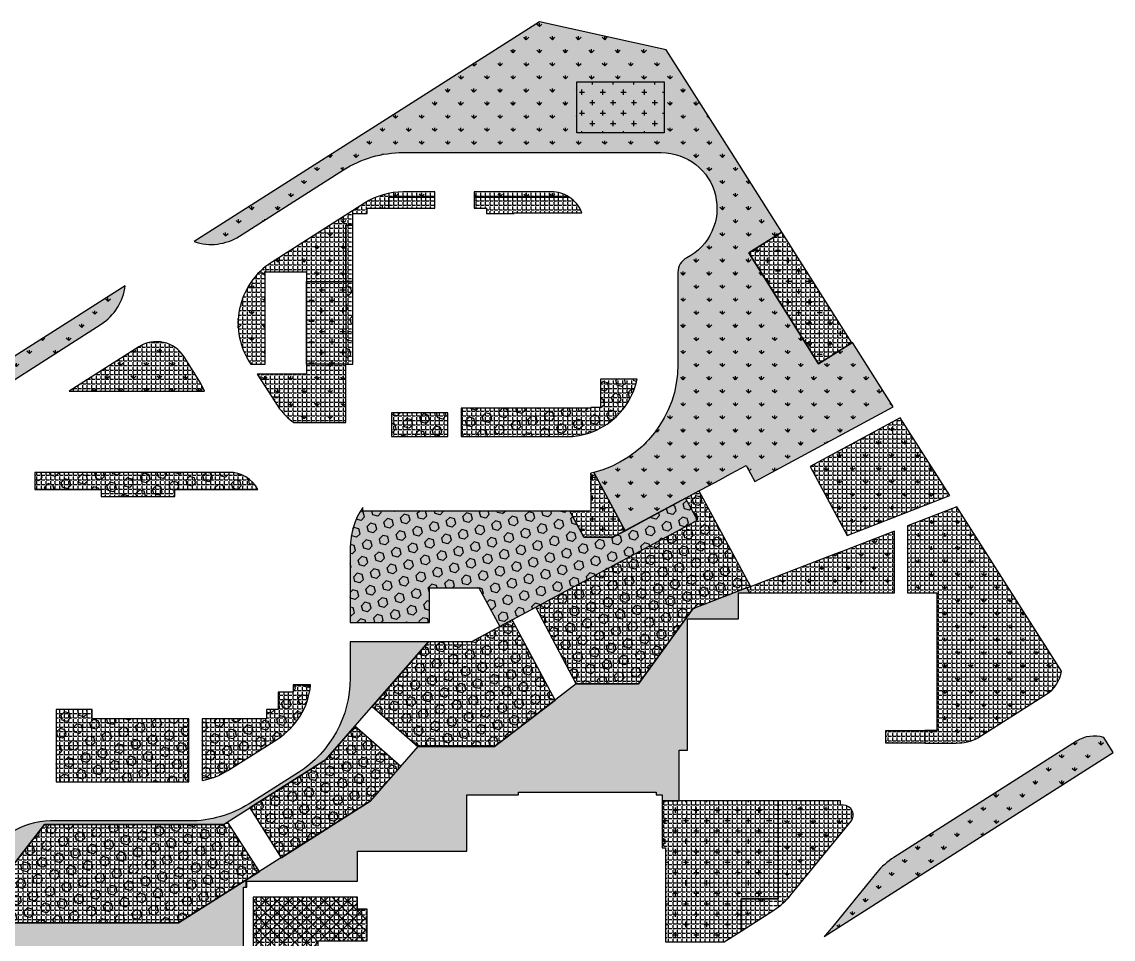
# Model space of a CAD drawing. Extents: x 1977 to 1034874806, y 3985 to 587211952.
# Drawn here: x 515218279 to 515384851, y 293037982 to 293177961 of the extents above; entities that cross this region are included whole.
import ezdxf

# ---------------------------------------------------------------- set-up
doc = ezdxf.new("R2010")
doc.units = 0
doc.header["$LTSCALE"] = 10
doc.header["$MEASUREMENT"] = 0
for name, color, linetype in [('M-绿化 填充 0.2屋顶', 97, 'Continuous'), ('M-绿化 填充 0.2覆土', 97, 'Continuous'), ('M-绿化 填充 3m覆土109', 90, 'Continuous'), ('M-绿化 填充 实土109', 126, 'Continuous'), ('M-绿化 首层轮廓', 197, 'Continuous'), ('SPACE_HATCH', 8, 'Continuous')]:
    doc.layers.add(name, color=color, linetype=linetype)
pattern_1 = [(90, (515606584.5900579, 293019576.8506879), (-1995.59095, 1995.59095), [529.16132, -3462.0203]), (45, (515606584.5900579, 293019576.8506879), (-1995.592310163021, 1995.592310163021), [529.16132, -2293.0323]), (135, (515606584.5900579, 293019576.8506879), (-1995.592310163021, -1995.592310163021), [529.16132, -2293.0323])]
pattern_2 = [(45, (515606584.5900579, 293019576.8506879), (-933.2553690019039, 933.2553690019041), [762, -1524]), (165, (515606584.5900579, 293019576.8506879), (-341.5951732729175, -1274.850542274821), [762, -1524]), (105, (515607123.4054252, 293020115.6660551), (-1274.850542274821, -341.595173272917), [762, -1524])]
pattern_3 = [(0, (515606584.5900579, 293019576.8506879), (1587.5, 1587.5), [793.75, -2381.25]), (90, (515606981.4650579, 293019179.9756879), (-1587.5, 1587.5), [793.75, -2381.25])]
pattern_4 = [(90, (515339072.043125, 293099569.4485223), (-1995.59095, 1995.59095), [529.16132, -3462.0203]), (45, (515339072.043125, 293099569.4485223), (-1995.592310163021, 1995.592310163021), [529.16132, -2293.0323]), (135, (515339072.043125, 293099569.4485223), (-1995.592310163021, -1995.592310163021), [529.16132, -2293.0323])]
pattern_5 = [(0, (0, 0), (0, 698.5), [508, -190.5]), (90, (0, 0), (-698.5, 4.277078946022131e-14), [508, -190.5])]

msp = doc.modelspace()

# ---------------------------------------------------------------- hatches: boundary and pattern name
at = {"layer": 'M-绿化 填充 0.2屋顶'}
h = msp.add_hatch(dxfattribs=at)
h.set_pattern_fill('ANSI37', color=256, scale=800)
h.set_pattern_definition([(45, (515606584.5900579, 293019576.8506879), (-898.0256121069152, 898.0256121069153), []), (135, (515606584.5900579, 293019576.8506879), (-898.0256121069153, -898.0256121069152), [])])
h.paths.add_polyline_path([(515271010.2120638, 293042564.5498341), (515269510.2130409, 293042564.5496553), (515269510.2128206, 293044413.5499538), (515253610.212641, 293044413.5499538), (515253610.2126403, 293029214.5499538), (515255010.212631, 293029214.5499537), (515255010.212631, 293024814.5499538), (515269010.2126411, 293024814.5499538), (515269010.2126411, 293023514.5499538), (515280010.2126312, 293023514.5499538), (515280010.2126312, 293031014.5443787), (515278660.216436, 293031014.5413622), (515278660.2164633, 293032514.5499442), (515271010.2126418, 293032514.5499442), (515271010.2126418, 293031514.6453409), (515263510.1151422, 293031514.6453409), (515263510.1151422, 293037714.6453419), (515271010.2126418, 293037714.6453419)])
at = {"layer": 'M-绿化 填充 0.2覆土'}
h = msp.add_hatch(dxfattribs=at)
h.set_pattern_fill('HEX', color=256, scale=800, angle=45)
h.set_pattern_definition([(45, (515601336.9963065, 293019576.8506879), (-933.2553690019039, 933.2553690019041), [762, -1524]), (165, (515601336.9963065, 293019576.8506879), (-341.5951732729175, -1274.850542274821), [762, -1524]), (105, (515601875.8116738, 293020115.6660551), (-1274.850542274821, -341.595173272917), [762, -1524])])
h.paths.add_polyline_path([(515267710.2102769, 293138314.5477302), (515267710.1267645, 293125714.5477269), (515268810.2102757, 293125714.5477273), (515268810.2937868, 293138314.5477302)])
h = msp.add_hatch(dxfattribs=at)
h.set_pattern_fill('HEX', color=256, scale=800, angle=45)
h.set_pattern_definition(pattern_2)
edge = h.paths.add_edge_path()
edge.add_line((515305110.1267645, 293119114.6437448), (515305110.1267645, 293119014.5477304))
edge.add_line((515305110.1267645, 293119014.5477304), (515285310.1267668, 293119014.5477304))
edge.add_line((515285310.1267668, 293119014.5477304), (515285310.1267669, 293114664.6437457))
edge.add_line((515285310.1267669, 293114664.6437457), (515301410.126768, 293114664.6437456))
edge.add_arc((515301408.5653309, 293125666.5651925), 11001.92155772216, 270.0081316480887, 348.1889766493834)
edge.add_line((515312177.5545012, 293123414.6437433), (515306610.2102757, 293123414.6437432))
edge.add_line((515306610.2102757, 293123414.6437432), (515306610.2102757, 293119114.6437448))
edge.add_line((515306610.2102757, 293119114.6437448), (515305110.1267645, 293119114.6437448))
h = msp.add_hatch(dxfattribs=at)
h.set_pattern_fill('HEX', color=256, scale=800, angle=45)
h.set_pattern_definition(pattern_2)
h.paths.add_polyline_path([(515274710.1267659, 293118314.6437448), (515274710.1267659, 293114664.6437458), (515283310.1267669, 293114664.6437457), (515283310.1267669, 293118314.6437448)])
h = msp.add_hatch(dxfattribs=at)
h.set_pattern_fill('HEX', color=256, scale=800, angle=45)
h.set_pattern_definition(pattern_2)
h.paths.add_polyline_path([(515220248.1533445, 293109214.6437448), (515220248.1533445, 293106614.54773), (515230410.2102757, 293106614.5477303), (515230410.2092464, 293105514.6290233), (515241610.2092474, 293105514.6290233), (515241610.2102761, 293106614.54773), (515254296.5107498, 293106614.5477298, 0.2741124502488897), (515249910.1157755, 293109214.6437445)])
h = msp.add_hatch(dxfattribs=at)
h.set_pattern_fill('HEX', color=256, scale=800, angle=45)
h.set_pattern_definition([(45, (515299411.339845, 293078964.6437449), (-933.2553690019039, 933.2553690019041), [762, -1524]), (165, (515299411.339845, 293078964.6437449), (-341.5951732729175, -1274.850542274821), [762, -1524]), (105, (515299950.1552123, 293079503.4591122), (-1274.850542274821, -341.595173272917), [762, -1524])])
h.paths.add_polyline_path([(515270310.2102756, 293103862.85619), (515270310.2102756, 293103314.4570137), (515301922.9817947, 293103314.6437458), (515304077.0093627, 293099314.6379671), (515308500.0739467, 293099315.6843142), (515319598.1979141, 293105285.9567217), (515321399.8928492, 293101940.228799), (515291237.2452188, 293085697.4586352), (515288050.4865015, 293091614.5475003), (515280510.1941853, 293091614.547695), (515280509.9732147, 293086304.7387011), (515268397.6674992, 293086304.7506545), (515268397.6806902, 293096315.684315), (515268397.6831087, 293097664.6634669, -0.1507728867527868)])
h = msp.add_hatch(dxfattribs=at)
h.set_pattern_fill('HEX', color=256, scale=800, angle=45)
h.set_pattern_definition(pattern_2)
h.paths.add_polyline_path([(515320685.7995313, 293088388.1999398), (515329479.6580704, 293091794.4435749), (515321626.2758244, 293106378.0890734), (515319598.1979086, 293105285.9567187), (515321399.892871, 293101940.2287585), (515296725.6351771, 293088652.9901838), (515302890.8612788, 293076964.6443905), (515312424.2933993, 293076964.5474981)])
h = msp.add_hatch(dxfattribs=at)
h.set_pattern_fill('HEX', color=256, scale=800, angle=45)
h.set_pattern_definition(pattern_2)
edge = h.paths.add_edge_path()
edge.add_line((515328915.4940969, 293091575.9183467), (515320686.1248531, 293088388.325951))
edge.add_line((515320686.1248531, 293088388.325951), (515312424.0588182, 293076964.5475005))
edge.add_line((515312424.0588182, 293076964.5475005), (515302890.8604452, 293076964.643745))
edge.add_line((515302890.8604452, 293076964.643745), (515290492.2686325, 293067364.5475075))
edge.add_line((515290492.2686325, 293067364.5475075), (515278740.7977608, 293067364.643752))
edge.add_line((515278740.7977608, 293067364.643752), (515271463.4618967, 293059017.9349768))
edge.add_line((515271463.4618967, 293059017.9349768), (515242194.7977363, 293040464.547502))
edge.add_line((515242194.7977363, 293040464.547502), (515213914.3715248, 293040464.6437465))
edge.add_line((515213914.3715248, 293040464.6437465), (515213914.4550337, 293045433.4101291))
edge.add_line((515213914.4550337, 293045433.4101291), (515221731.8281431, 293055464.5475004))
edge.add_line((515221731.8281431, 293055464.5475004), (515249048.0210158, 293055464.547505))
edge.add_line((515249048.0210158, 293055464.547505), (515264649.1546299, 293065354.0959025))
edge.add_line((515264649.1546299, 293065354.0959025), (515280353.2795745, 293083364.5475003))
edge.add_line((515280353.2795745, 293083364.5475003), (515268397.667909, 293083364.5592992))
edge.add_line((515268397.667909, 293083364.5592992), (515268397.6624129, 293077795.4719619))
edge.add_arc((515251397.1700148, 293077795.4889644), 17000.49239809171, 302.37149879471906, 359.99994269737704, ccw=False)
edge.add_line((515260499.3479956, 293063436.9689229), (515252957.8120072, 293058656.3941909))
edge.add_arc((515243856.1268985, 293073014.6441098), 17000.00036920565, 270.0000003613973, 302.37058323678826, ccw=False)
edge.add_line((515243856.1270057, 293056014.6437407), (515222643.057739, 293056014.6437407))
edge.add_arc((515222643.057739, 293045014.6436225), 11000.00011819601, 90, 157.0700306384252)
edge.add_line((515212512.2584592, 293049300.3067628), (515207093.6445402, 293036491.3462372))
edge.add_arc((515191436.9549121, 293043114.6437463), 17000.00000017386, 288.070771061635, 337.0700306392916, ccw=False)
edge.add_line((515196710.2102758, 293026953.1841007), (515196710.2102757, 293020214.6436455))
edge.add_line((515196710.2102757, 293020214.6436455), (515187360.2093824, 293020214.6436456))
edge.add_line((515187360.2093824, 293020214.6436456), (515187360.2064852, 293009614.6437448))
edge.add_line((515187360.2064852, 293009614.6437448), (515202310.1267648, 293009614.6435211))
edge.add_line((515202310.1267648, 293009614.6435211), (515202310.1267648, 293014214.6437695))
edge.add_line((515202310.1267648, 293014214.6437695), (515219010.1303517, 293014214.6437695))
edge.add_line((515219010.1303517, 293014214.6437695), (515219010.1267643, 293022814.6437448))
edge.add_line((515219010.1267643, 293022814.6437448), (515219910.1418436, 293022814.6437448))
edge.add_line((515219910.1418436, 293022814.6437448), (515219910.0843303, 293023212.7988114))
edge.add_line((515219910.0843303, 293023212.7988114), (515233910.1322314, 293023214.8211113))
edge.add_line((515233910.1322314, 293023214.8211113), (515233910.1267643, 293022814.6434289))
edge.add_line((515233910.1267643, 293022814.6434289), (515248810.1267643, 293022814.6437448))
edge.add_line((515248810.1267643, 293022814.6437448), (515248810.1267643, 293021929.5475007))
edge.add_line((515248810.1267643, 293021929.5475007), (515249240.7983679, 293021929.5474299))
edge.add_line((515249240.7983679, 293021929.5474299), (515252610.2102757, 293023436.9159141))
edge.add_line((515252610.2102757, 293023436.9159141), (515252610.2102757, 293027714.5499538))
edge.add_line((515252610.2102757, 293027714.5499538), (515252110.2126403, 293027714.5499538))
edge.add_line((515252110.2126403, 293027714.5499538), (515252110.2126411, 293045913.5499538))
edge.add_line((515252110.2126411, 293045913.5499538), (515252610.2102757, 293045913.5499538))
edge.add_line((515252610.2102757, 293045913.5499538), (515252610.2102757, 293046814.5477304))
edge.add_line((515252610.2102757, 293046814.5477304), (515269510.2102757, 293046814.5477304))
edge.add_line((515269510.2102757, 293046814.5477304), (515269510.2102757, 293051414.5477304))
edge.add_line((515269510.2102757, 293051414.5477304), (515286210.2102757, 293051414.5477304))
edge.add_line((515286210.2102757, 293051414.5477304), (515286210.2102757, 293060014.5477304))
edge.add_line((515286210.2102757, 293060014.5477304), (515294110.2126411, 293060014.5477304))
edge.add_line((515294110.2126411, 293060014.5477304), (515294110.2126411, 293060414.3699694))
edge.add_line((515294110.2126411, 293060414.3699694), (515315110.2091631, 293060414.5525622))
edge.add_line((515315110.2091631, 293060414.5525622), (515315110.2126411, 293060014.5477304))
edge.add_line((515315110.2126411, 293060014.5477304), (515316010.2102757, 293060014.5477304))
edge.add_line((515316010.2102757, 293060014.5477304), (515316010.2102757, 293059114.6411843))
edge.add_line((515316010.2102757, 293059114.6411843), (515318610.1268526, 293059114.6411843))
edge.add_line((515318610.1268526, 293059114.6411843), (515318610.1269214, 293066814.6437433))
edge.add_line((515318610.1269214, 293066814.6437433), (515319860.2102757, 293066814.6437433))
edge.add_line((515319860.2102757, 293066814.6437433), (515319860.2102757, 293086864.5477304))
edge.add_line((515319860.2102757, 293086864.5477304), (515327657.074662, 293086864.5477304))
edge.add_line((515327657.074662, 293086864.5477304), (515327657.074662, 293090814.5477304))
edge.add_line((515327657.074662, 293090814.5477304), (515329325.4968278, 293090814.5477304))
edge.add_line((515329325.4968278, 293090814.5477304), (515328915.4940969, 293091575.9183467))
h = msp.add_hatch(dxfattribs=at)
h.set_pattern_fill('HEX', color=256, scale=800, angle=45)
h.set_pattern_definition(pattern_2)
h.paths.add_polyline_path([(515278741.2251059, 293067364.643752), (515290417.9047173, 293067364.5481166), (515299677.1506867, 293074476.255707), (515293095.5706708, 293086698.1782529), (515286904.7682493, 293083364.534514), (515280353.2795745, 293083364.5475003), (515271731.3612302, 293073476.6230145)])
h = msp.add_hatch(dxfattribs=at)
h.set_pattern_fill('HEX', color=256, scale=800, angle=45)
h.set_pattern_definition(pattern_2)
h.paths.add_polyline_path([(515245787.7293529, 293062185.0830091), (515245787.7293529, 293071614.5477337), (515255610.2107886, 293071614.5477273), (515255610.2107886, 293073014.643737), (515257410.2102759, 293073014.643743), (515257410.2102759, 293075664.5477304), (515259710.2102757, 293075664.5477304), (515259710.2102757, 293076814.6399978), (515262350.7213085, 293076814.6399978), (515262346.1348714, 293076727.1359892, -0.2309240993942223), (515257294.5642956, 293068509.3924519), (515249748.2303055, 293063725.7718886, -0.09729224020313046)])
h = msp.add_hatch(dxfattribs=at)
h.set_pattern_fill('HEX', color=256, scale=800, angle=45)
h.set_pattern_definition(pattern_2)
h.paths.add_polyline_path([(515243788.1184167, 293071614.5477304), (515229010.2102757, 293071614.4997244), (515229010.2102756, 293073014.5957366), (515223510.210349, 293073014.6437423), (515223510.2101895, 293062014.643639), (515243787.7228688, 293062014.6436396)])
h = msp.add_hatch(dxfattribs=at)
h.set_pattern_fill('HEX', color=256, scale=800, angle=45)
h.set_pattern_definition([(45, (515255826.7704087, 293053185.5463029), (-933.2553690019039, 933.2553690019041), [762, -1524]), (165, (515255826.7704087, 293053185.5463029), (-341.5951732729175, -1274.850542274821), [762, -1524]), (105, (515256365.585776, 293053724.3616701), (-1274.850542274821, -341.595173272917), [762, -1524])])
h.paths.add_polyline_path([(515257875.9547324, 293050404.8230705), (515271463.0875701, 293059017.6976914), (515276112.2438573, 293064349.7908686), (515269102.6718919, 293070461.6615874), (515264649.5949048, 293065354.5241746), (515253057.4158211, 293058006.24933)])
h = msp.add_hatch(dxfattribs=at)
h.set_pattern_fill('HEX', color=256, scale=800, angle=45)
h.set_pattern_definition(pattern_2)
h.paths.add_polyline_path([(515249678.9525186, 293055864.6437382), (515249047.9375046, 293055464.6437495), (515221731.9875712, 293055464.6437449), (515213914.3715249, 293045433.3029729), (515213914.3715248, 293040464.6437465), (515242195.0640795, 293040464.6437466), (515252469.9841542, 293046977.9696177), (515254539.1292048, 293048289.6115491)])
at = {"layer": 'M-绿化 填充 3m覆土109'}
h = msp.add_hatch(dxfattribs=at)
h.set_pattern_fill('CROSS', color=256, scale=1000)
h.set_pattern_definition(pattern_3)
h.paths.add_polyline_path([(515302966.7339097, 293168827.1047392), (515302966.7339097, 293161014.6438017), (515316341.4173202, 293161014.6438017), (515316341.4173202, 293168827.1047392)])
h = msp.add_hatch(dxfattribs=at)
h.set_pattern_fill('CROSS', color=256, scale=1000)
h.set_pattern_definition([(0, (-1448750.85463506, -325288.9324591756), (1587.5, 1587.5), [793.75, -2381.25]), (90, (-1448353.97963506, -325685.8074591756), (-1587.5, 1587.5), [793.75, -2381.25])])
h.paths.add_polyline_path([(515339880.4641621, 293125786.1434733), (515344965.8205305, 293128970.4662498), (515334302.280045, 293145890.5402542), (515329216.9236766, 293142706.2174777)])
h = msp.add_hatch(dxfattribs=at)
h.set_pattern_fill('CROSS', color=256, scale=1000)
h.set_pattern_definition(pattern_3)
h.paths.add_polyline_path([(515261710.2102692, 293138314.5477245), (515267710.1267645, 293138314.5477245), (515267710.1267645, 293125714.5477212), (515261710.2102692, 293125714.5477212)])
h = msp.add_hatch(dxfattribs=at)
h.set_pattern_fill('CROSS', color=256, scale=1000)
h.set_pattern_definition(pattern_3)
h.paths.add_polyline_path([(515305110.2102763, 293103314.6437458), (515301922.9817947, 293103314.6437458), (515304077.0093627, 293099314.6379671), (515308500.0739467, 293099315.6843142), (515310356.1646727, 293100309.0653278), (515305577.3304939, 293109183.3084506), (515305110.2102757, 293109072.1941966)])
h = msp.add_hatch(dxfattribs=at)
h.set_pattern_fill('CROSS', color=256, scale=1000)
h.set_pattern_definition(pattern_3)
h.paths.add_polyline_path([(515333710.1267672, 293059114.6437464), (515316010.2102757, 293059114.6411843), (515316010.2102757, 293051914.5499538), (515316510.2126312, 293051914.5499538), (515316510.2127458, 293040164.6202445), (515316510.2126406, 293037564.5477301), (515325455.8633202, 293037564.5477304), (515328060.7865553, 293039222.759838), (515328060.7865533, 293044114.5474991), (515333710.1267671, 293044114.6437448)])
at = {"layer": 'M-绿化 填充 实土109'}
h = msp.add_hatch(dxfattribs=at)
h.set_pattern_fill('GRASS', color=256, scale=1000)
h.set_pattern_definition(pattern_1)
h.paths.add_polyline_path([(515329216.9236766, 293142706.2174777), (515334302.280045, 293145890.5402542), (515326584.3707153, 293158014.6437457), (515316619.1453649, 293173669.0675408), (515297291.1453649, 293177961.0675408), (515244599.1560736, 293144419.0441812, 0.2277627444946524), (515251479.1239694, 293145241.5737722), (515267367.4382559, 293155355.5628156, -0.1426750791198312), (515276496.4053528, 293158014.6437463), (515304625.8903987, 293158014.6437457), (515315876.6259251, 293158014.6437457, -0.7866979839624575), (515319766.1493037, 293141956.7599223, 0.2809377670556244), (515318410.1267681, 293139733.8529155), (515318410.126768, 293125664.6491084, -0.3434029320173555), (515305577.3304939, 293109183.3084506), (515305910.1267646, 293108565.3093934), (515310353.6035371, 293100313.8213288), (515319595.6122131, 293105290.6994938), (515322039.8534245, 293106606.9383267), (515324794.1519129, 293108090.1448988), (515326555.3551972, 293109038.563633), (515328835.4828125, 293110260.5798925), (515330136.9615984, 293107843.7479237), (515351275.6119259, 293119227.0458374), (515345042.5875856, 293129018.5358568), (515339880.4641621, 293125786.1434733)])
h.paths.add_polyline_path([(515316341.4173202, 293161014.6438017), (515302966.7339097, 293161014.6438017), (515302966.7339097, 293168827.1047392), (515316341.4173202, 293168827.1047392)], flags=16)
h = msp.add_hatch(dxfattribs=at)
h.set_pattern_fill('GRASS', color=256, scale=1000)
h.set_pattern_definition(pattern_1)
h.paths.add_polyline_path([(515267710.1267643, 293146914.6437362), (515268810.2102757, 293146914.6437391), (515268810.2102757, 293148714.5477304), (515271010.1267645, 293148714.5477304), (515271010.1267645, 293149514.5477304), (515274310.1267645, 293149514.5477304), (515274310.1267645, 293151214.5477322), (515281310.1267669, 293151214.5477317), (515281310.1267669, 293152014.6437458), (515276496.4053537, 293152014.6437458, 0.1426750810743683), (515270589.4265729, 293150294.0619218), (515256390.2384146, 293141255.3160042, 0.4249399695359785), (515253243.3805363, 293125714.5474972), (515255410.2102687, 293125714.5477276), (515255410.2102687, 293139814.5477304), (515261710.2102684, 293139814.5477304), (515261710.2102692, 293138314.5477304), (515267710.1267644, 293138314.5477303)])
h = msp.add_hatch(dxfattribs=at)
h.set_pattern_fill('GRASS', color=256, scale=1000)
h.set_pattern_definition(pattern_1)
edge = h.paths.add_edge_path()
edge.add_line((515287310.1267668, 293151214.5477488), (515301823.2073938, 293151214.5477321))
edge.add_arc((515299110.1267642, 293147014.6437473), 4999.999998437816, 57.13809191060558, 90.00000000546416)
edge.add_line((515299110.1267637, 293152014.6437457), (515287310.1267668, 293152014.6437463))
edge.add_line((515287310.1267668, 293152014.6437463), (515287310.1267668, 293151214.5477488))
h = msp.add_hatch(dxfattribs=at)
h.set_pattern_fill('GRASS', color=256, scale=1000)
h.set_pattern_definition(pattern_1)
h.paths.add_polyline_path([(515121404.1453649, 293065997.0675408), (515145569.2384031, 293028035.8100561, -0.142675937093301), (515142910.1267675, 293037164.8253875), (515142910.1267675, 293048564.5477304), (515138310.2102757, 293048564.5477304), (515138310.2102757, 293049164.5477304), (515136810.2102756, 293049164.5477304), (515136810.2102756, 293063064.5475003), (515142946.3974737, 293063064.5475003, -0.2390501893800074), (515150781.1595618, 293076295.5617998), (515180907.2297057, 293095472.8478854, 0.1461276572978251), (515185028.3827286, 293100231.5833102, -0.1461276517009735), (515190273.486317, 293106288.1555043), (515212310.2102759, 293120316.0249934), (515212310.2102759, 293121869.5546736), (515214750.6881226, 293121869.5546736), (515230387.3097628, 293131823.3249357, 0.2274362349491152), (515234040.0903239, 293137700.7126573)])
h = msp.add_hatch(dxfattribs=at)
h.set_pattern_fill('GRASS', color=256, scale=1000)
h.set_pattern_definition(pattern_4)
h.paths.add_polyline_path([(515246135.2404463, 293121609.5546733, 0.02517491023935894), (515245551.7129574, 293122899.5083113), (515243043.2663422, 293126840.0887634, 0.4142135687991974), (515236140.3585421, 293128373.0157021), (515225515.471863, 293121609.5546734)])
h = msp.add_hatch(dxfattribs=at)
h.set_pattern_fill('GRASS', color=256, scale=1000)
h.set_pattern_definition(pattern_1)
h.paths.add_polyline_path([(515267710.1267645, 293125714.547727), (515261710.2102687, 293125714.5477275), (515261710.2102687, 293124214.5474972), (515254198.232231, 293124214.5474972), (515256426.1583786, 293120714.6435435), (515257618.1445587, 293118928.9990519, 0.06908551027933744), (515259781.9564508, 293116814.6437455), (515267710.1267645, 293116814.6437455)])
h = msp.add_hatch(dxfattribs=at)
h.set_pattern_fill('GRASS', color=256, scale=1000)
h.set_pattern_definition(pattern_4)
h.paths.add_polyline_path([(515359850.4051606, 293105756.8590103), (515352352.4780397, 293117535.3913164), (515338579.4860581, 293110118.5508661), (515344241.8362459, 293099603.6281262)])
h = msp.add_hatch(dxfattribs=at)
h.set_pattern_fill('GRASS', color=256, scale=1000)
h.set_pattern_definition(pattern_1)
edge = h.paths.add_edge_path()
edge.add_line((515361000.5131793, 293103950.1835775), (515353460.2102757, 293101029.5035212))
edge.add_line((515353460.2102757, 293101029.5035212), (515353460.2102757, 293090814.5476792))
edge.add_line((515353460.2102757, 293090814.5476792), (515357960.2102757, 293090814.5477818))
edge.add_line((515357960.2102757, 293090814.5477818), (515357960.101788, 293069814.5477304))
edge.add_line((515357960.101788, 293069814.5477304), (515356110.2102761, 293069814.5477304))
edge.add_line((515356110.2102761, 293069814.5477304), (515356110.2102761, 293067914.5731003))
edge.add_line((515356110.2102761, 293067914.5731003), (515360898.9315869, 293067914.7143881))
edge.add_arc((515361005.0846263, 293074871.2827311), 6957.378211536557, 269.1257687942971, 297.4413524282457)
edge.add_line((515364211.3258153, 293068696.7277661), (515374685.0321569, 293075363.9594519))
edge.add_arc((515372000.0396467, 293079581.8754337), 5000.000000909476, 302.4795466682727, 352.0648767383576)
edge.add_line((515376952.1647544, 293078891.6168392), (515361000.5131793, 293103950.1835775))
h = msp.add_hatch(dxfattribs=at)
h.set_pattern_fill('GRASS', color=256, scale=1000)
h.set_pattern_definition([(90, (515328431.1657621, 293090414.6435442), (-1995.59095, 1995.59095), [529.16132, -3462.0203]), (45, (515328431.1657621, 293090414.6435442), (-1995.592310163021, 1995.592310163021), [529.16132, -2293.0323]), (135, (515328431.1657621, 293090414.6435442), (-1995.592310163021, -1995.592310163021), [529.16132, -2293.0323])])
h.paths.add_polyline_path([(515351460.2102705, 293090814.5476068), (515351460.2102757, 293100254.8184472), (515343317.9722672, 293097100.9833204), (515343038.4717028, 293096992.7208627), (515342472.207298, 293096773.345129), (515328939.3887202, 293091531.546291), (515329325.4968278, 293090814.5477304), (515338454.7076098, 293090814.5477093)])
h = msp.add_hatch(dxfattribs=at)
h.set_pattern_fill('GRASS', color=256, scale=1000)
h.set_pattern_definition(pattern_4)
h.paths.add_polyline_path([(515384851.1453649, 293066483.0675408), (515383402.8691909, 293068758.1720371, 0.2194921192442499), (515379252.7561916, 293068195.5627088), (515351389.1067244, 293050458.4404544, 0.08006699185240329), (515348772.8552729, 293048132.7627809), (515341867.3828316, 293039668.6864159, -0.02241980063649904), (515340732.7285929, 293038398.6726237)])
h = msp.add_hatch(dxfattribs=at)
h.set_pattern_fill('GRASS', color=256, scale=1000)
h.set_pattern_definition(pattern_4)
h.paths.add_polyline_path([(515333710.1267671, 293044114.6437448), (515328060.7865533, 293044114.6437437), (515328060.7865553, 293039222.759838), (515333052.4163315, 293042400.2741773, 0.0800669947862103), (515335668.6678848, 293044725.9519238), (515344839.2669983, 293055966.4068246, 0.6322318502048029), (515343677.0076721, 293058414.6437457), (515343210.1269214, 293058414.6437457), (515343210.1269214, 293059114.6437461), (515333710.1267672, 293059114.6437464)])
at = {"layer": 'SPACE_HATCH'}
h = msp.add_hatch(dxfattribs=at)
h.set_pattern_fill('ANGLE', color=256, scale=200, style=0)
h.set_pattern_definition(pattern_5)
h.paths.add_polyline_path([(515329216.9236766, 293142706.2174777), (515334302.280045, 293145890.5402542), (515316619.1453649, 293173669.0675408), (515297291.1453649, 293177961.0675408), (515244599.1560736, 293144419.0441812, 0.2277627444938), (515251479.1239694, 293145241.5737722), (515267367.4382559, 293155355.5628156, -0.1426750791196185), (515276496.4053527, 293158014.6437463), (515315876.6259251, 293158014.6437457, -0.7866979839632948), (515319766.1493037, 293141956.7599223, 0.2809377670568166), (515318410.1267681, 293139733.8529155), (515318410.126768, 293125664.6491967, -0.3434029334697954), (515305577.3304939, 293109183.3084506), (515310353.6035371, 293100313.8213288), (515326555.3551972, 293109038.563633), (515326558.0881253, 293109033.611354), (515328835.4828125, 293110260.5798925), (515330136.9615984, 293107843.7479237), (515351275.6119259, 293119227.0458374), (515345042.5875856, 293129018.5358568), (515339880.4641621, 293125786.1434733)])
h = msp.add_hatch(dxfattribs=at)
h.set_pattern_fill('ANGLE', color=256, scale=200, style=0)
h.set_pattern_definition(pattern_5)
h.paths.add_polyline_path([(515268810.2102757, 293146914.6437391), (515268810.2102757, 293148714.5477304), (515271010.1267645, 293148714.5477304), (515271010.1267645, 293149514.5477304), (515274310.1267645, 293149514.5477304), (515274310.1267645, 293151214.5477322), (515281310.1267669, 293151214.5477317), (515281310.1267669, 293152014.6437458), (515276496.4053537, 293152014.6437458, 0.1426750810757891), (515270589.4265729, 293150294.0619218), (515256390.2384146, 293141255.3160042, 0.4249399695367663), (515253243.3805363, 293125714.5474972), (515255410.2102687, 293125714.5477276), (515255410.2102687, 293139814.5477304), (515261710.2102684, 293139814.5477304), (515261710.2102692, 293138314.5477304), (515267710.1267644, 293138314.5477303), (515267710.1267643, 293146914.6437362)])
h = msp.add_hatch(dxfattribs=at)
h.set_pattern_fill('ANGLE', color=256, scale=200, style=0)
h.set_pattern_definition(pattern_5)
h.paths.add_polyline_path([(515299110.1267637, 293152014.6437457), (515287310.1267668, 293152014.6437463), (515287310.1267668, 293151214.5477488), (515301823.2073938, 293151214.5477321, 0.1443779463499677)])
h = msp.add_hatch(dxfattribs=at)
h.set_pattern_fill('ANGLE', color=256, scale=200, style=0)
h.set_pattern_definition(pattern_5)
h.paths.add_polyline_path([(515274310.1267645, 293149514.5477305), (515281310.1267668, 293149514.5477303), (515281310.1267669, 293151214.5477316), (515274310.1267645, 293151214.5477322)])
h = msp.add_hatch(dxfattribs=at)
h.set_pattern_fill('ANGLE', color=256, scale=200, style=0)
h.set_pattern_definition(pattern_5)
h.paths.add_polyline_path([(515301822.7178924, 293151214.5477321), (515287310.1267675, 293151214.5477488), (515287310.1267668, 293149514.5477304), (515289210.1267645, 293149514.5477304), (515289210.1267645, 293148714.6437448), (515293410.2102757, 293148714.5477304), (515293410.2102757, 293148814.4997233), (515303774.9253279, 293148814.5477305, 0.1585341253609048)])
h = msp.add_hatch(dxfattribs=at)
h.set_pattern_fill('ANGLE', color=256, scale=200, style=0)
h.set_pattern_definition(pattern_5)
h.paths.add_polyline_path([(515268810.2102757, 293146914.6437358), (515267710.1267658, 293146914.6437358), (515267710.2102755, 293138314.5477302), (515268810.2937868, 293138314.5477302)])
h = msp.add_hatch(dxfattribs=at)
h.set_pattern_fill('ANGLE', color=256, scale=200, style=0)
h.set_pattern_definition(pattern_5)
h.paths.add_polyline_path([(515334302.280045, 293145890.5402542), (515329216.9236766, 293142706.2174777), (515339880.4641621, 293125786.1434733), (515344965.8205305, 293128970.4662498)])
h = msp.add_hatch(dxfattribs=at)
h.set_pattern_fill('ANGLE', color=256, scale=200, style=0)
h.set_pattern_definition(pattern_5)
h.paths.add_polyline_path([(515180907.2297057, 293095472.8478854, 0.1461276572978447), (515185028.3827286, 293100231.5833102, -0.1461276516999223), (515190273.486317, 293106288.1555043), (515212310.2102759, 293120316.0249934), (515212310.2102759, 293121869.5546736), (515214750.6881226, 293121869.5546736), (515230387.3097628, 293131823.3249357, 0.2274362349497576), (515234040.0903239, 293137700.7126573), (515121404.1453649, 293065997.0675408), (515145569.2384031, 293028035.8100561, -0.1426759370953326), (515142910.1267675, 293037164.8253876), (515142910.1267675, 293048564.5477304), (515138310.2102757, 293048564.5477304), (515138310.2102757, 293049164.5477304), (515136810.2102756, 293049164.5477304), (515136810.2102756, 293063064.5475003), (515142946.3974737, 293063064.5475003, -0.2390501893796007), (515150781.1595618, 293076295.5617998)])
h = msp.add_hatch(dxfattribs=at)
h.set_pattern_fill('ANGLE', color=256, scale=200, style=0)
h.set_pattern_definition(pattern_5)
h.paths.add_polyline_path([(515261710.2102692, 293138314.5477245), (515261710.2102692, 293125714.5477212), (515267710.1267645, 293125714.5477212), (515267710.1267645, 293138314.5477245)])
h = msp.add_hatch(dxfattribs=at)
h.set_pattern_fill('ANGLE', color=256, scale=200, style=0)
h.set_pattern_definition(pattern_5)
h.paths.add_polyline_path([(515268810.2102757, 293125714.5477275), (515268810.2937868, 293138314.5477302), (515267710.210277, 293138314.5477302), (515267710.1267645, 293125714.547727)])
h = msp.add_hatch(dxfattribs=at)
h.set_pattern_fill('ANGLE', color=256, scale=200, style=0)
h.set_pattern_definition(pattern_5)
h.paths.add_polyline_path([(515243043.2663422, 293126840.0887633, 0.414213568777569), (515236140.3585424, 293128373.0157024), (515225515.471863, 293121609.5546734), (515246135.2404462, 293121609.5546733, 0.02517491023930253), (515245551.7129574, 293122899.5083113)])
h = msp.add_hatch(dxfattribs=at)
h.set_pattern_fill('ANGLE', color=256, scale=200, style=0)
h.set_pattern_definition(pattern_5)
h.paths.add_polyline_path([(515257618.1445587, 293118928.9990519, 0.06908551027959937), (515259781.9564508, 293116814.6437455), (515267710.1267645, 293116814.6437455), (515267710.1267645, 293125714.547727), (515261710.2102687, 293125714.5477275), (515261710.2102687, 293124214.5474972), (515254198.232231, 293124214.5474972), (515256426.1583786, 293120714.6435435)])
h = msp.add_hatch(dxfattribs=at)
h.set_pattern_fill('ANGLE', color=256, scale=200, style=0)
h.set_pattern_definition(pattern_5)
h.paths.add_polyline_path([(515285310.1267669, 293119014.5477304), (515285310.1267669, 293114664.6437457), (515301410.1267667, 293114664.6437455, 0.355086764742737), (515312177.5545012, 293123414.6437433), (515306610.2102757, 293123414.6437432), (515306610.2102757, 293119114.6437448), (515305110.1267645, 293119114.6437448), (515305110.1267645, 293119014.5477304)])
h = msp.add_hatch(dxfattribs=at)
h.set_pattern_fill('ANGLE', color=256, scale=200, style=0)
h.set_pattern_definition(pattern_5)
h.paths.add_polyline_path([(515274710.1267659, 293118314.6437448), (515274710.1267659, 293114664.6437458), (515283310.1267669, 293114664.6437457), (515283310.1267669, 293118314.6437448)])
h = msp.add_hatch(dxfattribs=at)
h.set_pattern_fill('ANGLE', color=256, scale=200, style=0)
h.set_pattern_definition(pattern_5)
h.paths.add_polyline_path([(515359905.2518362, 293105670.7352588), (515352352.4780397, 293117535.3913164), (515338579.4860581, 293110118.5508661), (515344241.8362459, 293099603.6281262)])
h = msp.add_hatch(dxfattribs=at)
h.set_pattern_fill('ANGLE', color=256, scale=200, style=0)
h.set_pattern_definition(pattern_5)
h.paths.add_polyline_path([(515254296.5107498, 293106614.5477298, 0.2741124502292581), (515249910.1157758, 293109214.6437445), (515220248.1533445, 293109214.6437448), (515220248.1533445, 293106614.54773), (515230410.2102757, 293106614.5477303), (515230410.2092464, 293105514.6290233), (515241610.2092474, 293105514.6290233), (515241610.2102761, 293106614.54773)])
h = msp.add_hatch(dxfattribs=at)
h.set_pattern_fill('ANGLE', color=256, scale=200, style=0)
h.set_pattern_definition(pattern_5)
h.paths.add_polyline_path([(515301922.9817947, 293103314.6437458), (515304077.0093627, 293099314.6379671), (515308500.0739467, 293099315.6843142), (515310356.1646727, 293100309.0653278), (515305577.3304939, 293109183.3084506), (515305110.2102757, 293109072.1941966), (515305110.2102763, 293103314.6437458)])
h = msp.add_hatch(dxfattribs=at)
h.set_pattern_fill('ANGLE', color=256, scale=200, style=0)
h.set_pattern_definition(pattern_5)
h.paths.add_polyline_path([(515321399.8928492, 293101940.228799), (515319598.1979141, 293105285.9567217), (515308500.0739467, 293099315.6843142), (515304077.0093627, 293099314.6379671), (515301922.9817947, 293103314.6437458), (515270310.2102756, 293103314.4570137), (515270310.2102756, 293103862.85619, 0.150772067656892), (515268397.6831089, 293097664.6987061), (515268397.6674992, 293086304.7506545), (515280509.9732147, 293086304.7387011), (515280510.1941853, 293091614.547695), (515288050.4865015, 293091614.5475003), (515291237.2452188, 293085697.4586352)])
h = msp.add_hatch(dxfattribs=at)
h.set_pattern_fill('ANGLE', color=256, scale=200, style=0)
h.set_pattern_definition(pattern_5)
h.paths.add_polyline_path([(515320685.7995313, 293088388.1999398), (515329479.6580704, 293091794.4435749), (515321626.2758244, 293106378.0890734), (515319598.1979086, 293105285.9567187), (515321399.892871, 293101940.2287585), (515296725.6351771, 293088652.9901838), (515302890.8612788, 293076964.6443905), (515312424.2933993, 293076964.5474981)])
h = msp.add_hatch(dxfattribs=at)
h.set_pattern_fill('ANGLE', color=256, scale=200, style=0)
h.set_pattern_definition(pattern_5)
h.paths.add_polyline_path([(515361000.5131793, 293103950.1835775), (515353460.2102757, 293101029.5035213), (515353460.2102757, 293090814.5477305), (515357960.2102757, 293090814.5477304), (515357960.101788, 293069814.5477304), (515356110.2102761, 293069814.5477304), (515356110.2781219, 293067914.5731023), (515360898.9315869, 293067914.7143881, 0.1241825511380013), (515364211.3258153, 293068696.7277661), (515374685.0321569, 293075363.9594519, 0.2197971564697798), (515376952.1647544, 293078891.6168392)])
h = msp.add_hatch(dxfattribs=at)
h.set_pattern_fill('ANGLE', color=256, scale=200, style=0)
h.set_pattern_definition(pattern_5)
h.paths.add_polyline_path([(515351460.2102757, 293100254.8184472), (515328939.3887202, 293091531.546291), (515329325.4968278, 293090814.5477304), (515351460.2102757, 293090814.5476279)])
h = msp.add_hatch(dxfattribs=at)
h.set_pattern_fill('ANGLE', color=256, scale=200, style=0)
h.set_pattern_definition(pattern_5)
h.paths.add_polyline_path([(515328915.4940969, 293091575.9183467), (515320686.1248531, 293088388.325951), (515312424.0588182, 293076964.5475005), (515302890.8604452, 293076964.643745), (515290492.2686325, 293067364.5475075), (515278740.7977608, 293067364.643752), (515271463.4618967, 293059017.9349768), (515242194.7977363, 293040464.547502), (515213914.3715248, 293040464.6437465), (515213914.4550337, 293045433.4101291), (515221731.8281431, 293055464.5475004), (515249048.0210158, 293055464.547505), (515264649.1546299, 293065354.0959025), (515280353.2795745, 293083364.5475003), (515268397.667909, 293083364.5592992), (515268397.6624129, 293077795.4719619, -0.2568886563256185), (515260499.3479956, 293063436.9689229), (515252957.8120072, 293058656.3941909, -0.1421901217779086), (515243856.1270057, 293056014.6437407), (515222643.057739, 293056014.6437407, 0.3012991144277619), (515212512.2584592, 293049300.3067628), (515207093.6445402, 293036491.3462372, -0.2171179005460064), (515196710.2102758, 293026953.1841007), (515196710.2102757, 293020214.6436455), (515187360.2093824, 293020214.6436456), (515187360.2064852, 293009614.6437448), (515202310.1267648, 293009614.6435211), (515202310.1267648, 293014214.6437695), (515219010.1303517, 293014214.6437695), (515219010.1267643, 293022814.6437448), (515219910.1418436, 293022814.6437448), (515219910.0843303, 293023212.7988114), (515233910.1322314, 293023214.8211113), (515233910.1267643, 293022814.6434289), (515248810.1267643, 293022814.6437448), (515248810.1267643, 293021929.5475007), (515249240.7983679, 293021929.5474299), (515252610.2102757, 293023436.9159141), (515252610.2102757, 293027714.5499538), (515252110.2126403, 293027714.5499538), (515252110.2126411, 293045913.5499538), (515252610.2102757, 293045913.5499538), (515252610.2102757, 293046814.5477304), (515269510.2102757, 293046814.5477304), (515269510.2102757, 293051414.5477304), (515286210.2102757, 293051414.5477304), (515286210.2102757, 293060014.5477304), (515294110.2126411, 293060014.5477304), (515294110.2126411, 293060414.3699694), (515315110.2091631, 293060414.5525622), (515315110.2126411, 293060014.5477304), (515316010.2102757, 293060014.5477304), (515316010.2102757, 293059114.6411843), (515318610.1268526, 293059114.6411843), (515318610.1269214, 293066814.6437433), (515319860.2102757, 293066814.6437433), (515319860.2102757, 293086864.5477304), (515327657.074662, 293086864.5477304), (515327657.074662, 293090814.5477304), (515329325.4968278, 293090814.5477304)])
h = msp.add_hatch(dxfattribs=at)
h.set_pattern_fill('ANGLE', color=256, scale=200, style=0)
h.set_pattern_definition(pattern_5)
h.paths.add_polyline_path([(515278741.2251059, 293067364.643752), (515290417.9047173, 293067364.5481166), (515299677.1506867, 293074476.255707), (515293095.5706708, 293086698.1782529), (515286904.7682493, 293083364.534514), (515280353.2795745, 293083364.5475003), (515271731.3612302, 293073476.6230145)])
h = msp.add_hatch(dxfattribs=at)
h.set_pattern_fill('ANGLE', color=256, scale=200, style=0)
h.set_pattern_definition(pattern_5)
h.paths.add_polyline_path([(515257410.2102759, 293075664.5477304), (515257410.2102759, 293073014.643743), (515255610.2107886, 293073014.643737), (515255610.2107886, 293071614.5477273), (515245787.7293529, 293071614.5477337), (515245787.7293529, 293062185.083009, 0.09721695351789862), (515249745.4525949, 293063724.0116791), (515257294.5642956, 293068509.3924519, 0.2309240994260884), (515262346.1348714, 293076727.1359906), (515262350.7213085, 293076814.6399978), (515259710.2102757, 293076814.6399978), (515259710.2102757, 293075664.5477304)])
h = msp.add_hatch(dxfattribs=at)
h.set_pattern_fill('ANGLE', color=256, scale=200, style=0)
h.set_pattern_definition(pattern_5)
h.paths.add_polyline_path([(515229010.2102757, 293073014.5957366), (515223510.210349, 293073014.6437423), (515223510.2101895, 293062014.643639), (515243787.7228688, 293062014.6436396), (515243788.1184167, 293071614.5477304), (515229010.2102757, 293071614.4997244)])
h = msp.add_hatch(dxfattribs=at)
h.set_pattern_fill('ANGLE', color=256, scale=200, style=0)
h.set_pattern_definition(pattern_5)
h.paths.add_polyline_path([(515253057.4158211, 293058006.24933), (515257875.9547324, 293050404.8230705), (515271463.0875701, 293059017.6976914), (515276112.2438573, 293064349.7908686), (515269102.6718919, 293070461.6615874), (515264649.5949048, 293065354.5241746)])
h = msp.add_hatch(dxfattribs=at)
h.set_pattern_fill('ANGLE', color=256, scale=200, style=0)
h.set_pattern_definition(pattern_5)
h.paths.add_polyline_path([(515384851.1453649, 293066483.0675408), (515383402.8691909, 293068758.1720371, 0.2194921192415334), (515379252.7561916, 293068195.5627088), (515351389.1067243, 293050458.4404544, 0.0800669918531599), (515348772.8552728, 293048132.7627808), (515341867.3828317, 293039668.686416, -0.02241980063832093), (515340732.7285929, 293038398.6726237)])
h = msp.add_hatch(dxfattribs=at)
h.set_pattern_fill('ANGLE', color=256, scale=200, style=0)
h.set_pattern_definition(pattern_5)
h.paths.add_polyline_path([(515350163.3458893, 293069814.5477304), (515350163.3458893, 293067914.6437452), (515356110.2781219, 293067914.6437452), (515356110.2781219, 293069814.5477304)])
h = msp.add_hatch(dxfattribs=at)
h.set_pattern_fill('ANGLE', color=256, scale=200, style=0)
h.set_pattern_definition(pattern_5)
h.paths.add_polyline_path([(515333710.1267672, 293059114.6437464), (515316010.2102757, 293059114.6411843), (515316010.2102757, 293051914.5499538), (515316510.2126312, 293051914.5499538), (515316510.2126406, 293037564.5477301), (515325455.8633202, 293037564.5477304), (515328060.7865553, 293039222.759838), (515328060.7865533, 293044114.5474991), (515333710.1267671, 293044114.6437448)])
h = msp.add_hatch(dxfattribs=at)
h.set_pattern_fill('ANGLE', color=256, scale=200, style=0)
h.set_pattern_definition(pattern_5)
h.paths.add_polyline_path([(515344839.2669983, 293055966.4068246, 0.6322318502125847), (515343677.0076721, 293058414.6437457), (515343210.1269214, 293058414.6437457), (515343210.1269214, 293059114.6437461), (515333710.1267672, 293059114.6437464), (515333710.1267671, 293044114.6437448), (515328060.7865533, 293044114.6437437), (515328060.7865553, 293039222.759838), (515333052.4163315, 293042400.2741773, 0.0800669947861828), (515335668.6678848, 293044725.9519238)])
h = msp.add_hatch(dxfattribs=at)
h.set_pattern_fill('ANGLE', color=256, scale=200, style=0)
h.set_pattern_definition(pattern_5)
h.paths.add_polyline_path([(515249047.9375046, 293055464.6437495), (515221731.9875712, 293055464.6437449), (515213914.3715249, 293045433.3029729), (515213914.3715248, 293040464.6437465), (515242195.0640795, 293040464.6437466), (515254539.1292048, 293048289.6115491), (515249678.9525186, 293055864.6437382)])
h = msp.add_hatch(dxfattribs=at)
h.set_pattern_fill('ANGLE', color=256, scale=200, style=0)
h.set_pattern_definition(pattern_5)
h.paths.add_polyline_path([(515271010.2120638, 293042564.5498341), (515269510.2130409, 293042564.5496553), (515269510.2128206, 293044413.5499538), (515253610.212641, 293044413.5499538), (515253610.2126403, 293029214.5499538), (515255010.212631, 293029214.5499537), (515255010.212631, 293024814.5499538), (515269010.2126411, 293024814.5499538), (515269010.2126411, 293023514.5499538), (515280010.2126312, 293023514.5499538), (515280010.2126312, 293031014.5443787), (515278660.216436, 293031014.5413622), (515278660.2164633, 293032514.5499442), (515271010.2126418, 293032514.5499442), (515271010.2126418, 293031514.6453409), (515263510.1151422, 293031514.6453409), (515263510.1151422, 293037714.6453419), (515271010.2126418, 293037714.6453419)])

# ---------------------------------------------------------------- linework, layer by layer
at = {"layer": 'M-绿化 填充 0.2覆土'}
msp.add_lwpolyline([(515254296.5107498, 293106614.5477298, 0.274112450230557), (515249910.1157758, 293109214.6437445), (515220248.1533445, 293109214.6437448), (515220248.1533445, 293106614.54773), (515230410.2102757, 293106614.5477303), (515230410.2092464, 293105514.6290233), (515241610.2092474, 293105514.6290233), (515241610.2102761, 293106614.54773), (515254296.5107498, 293106614.5477298)], format="xyb", dxfattribs=at)
at = {"layer": 'M-绿化 首层轮廓', "ltscale": 0.02}
msp.add_line((515318610.1269214, 293059114.6411843), (515316010.2102757, 293059114.6411843), dxfattribs=at)
at = {"layer": 'M-绿化 首层轮廓'}
msp.add_line((515252510.126669, 293046014.5374862), (515252510.126956, 293046914.6436405), dxfattribs=at)
for points in [[(515329216.9236766, 293142706.2174777), (515334302.280045, 293145890.5402542), (515326584.3707153, 293158014.6437457), (515316619.1453649, 293173669.0675408), (515297291.1453649, 293177961.0675408), (515244599.1560736, 293144419.0441812, 0.227762744494357), (515251479.1239694, 293145241.5737722), (515267367.4382559, 293155355.5628156, -0.1426750791198106), (515276496.4053527, 293158014.6437463), (515304625.8903987, 293158014.6437457), (515315876.6259251, 293158014.6437457, -0.786697983962488), (515319766.1493037, 293141956.7599223, 0.2809377670556453), (515318410.1267681, 293139733.8529155), (515318410.126768, 293125664.6491967, -0.3434029334698475), (515305577.3304939, 293109183.3084506), (515305910.1267646, 293108565.3093934), (515305577.3304939, 293109183.3084506), (515310353.6035371, 293100313.8213288), (515319595.6122131, 293105290.6994938), (515322039.8534245, 293106606.9383267), (515324794.1519129, 293108090.1448988), (515326555.3551972, 293109038.563633), (515326558.0881253, 293109033.611354), (515328835.4828125, 293110260.5798925), (515330136.9615984, 293107843.7479237), (515351275.6119259, 293119227.0458374), (515345042.5875856, 293129018.5358568), (515339880.4641621, 293125786.1434733), (515329216.9236766, 293142706.2174777)], [(515268810.2102757, 293146914.6437391), (515268810.2102757, 293148714.5477304), (515271010.1267645, 293148714.5477304), (515271010.1267645, 293149514.5477304), (515274310.1267645, 293149514.5477304), (515274310.1267645, 293151214.5477322), (515281310.1267669, 293151214.5477317), (515281310.1267669, 293152014.6437458), (515276496.4053537, 293152014.6437458, 0.142675081075713), (515270589.4265729, 293150294.0619218), (515256390.2384146, 293141255.3160042, 0.4249399695358275), (515253243.3805363, 293125714.5474972), (515255410.2102687, 293125714.5477276), (515255410.2102687, 293139814.5477304), (515261710.2102684, 293139814.5477304), (515261710.2102692, 293138314.5477304), (515267710.1267644, 293138314.5477303), (515267710.1267643, 293146914.6437362)], [(515299110.1267637, 293152014.6437457), (515287310.1267668, 293152014.6437463), (515287310.1267668, 293151214.5477488), (515301823.2073938, 293151214.5477321, 0.1443779463499677), (515299110.1267637, 293152014.6437457)], [(515301822.7178924, 293151214.5477321), (515297695.5114679, 293151214.5477321), (515296510.126608, 293151214.5477154), (515287310.1267675, 293151214.5477488), (515287310.1267668, 293149514.5477304), (515289210.1267645, 293149514.5477304), (515289210.1267645, 293148714.6437448), (515293410.2102757, 293148714.5477304), (515293410.2102757, 293148814.4997233), (515303774.925328, 293148814.5477305, 0.1585341253615199)], [(515180907.2297057, 293095472.8478854, 0.1461276572978839), (515185028.3827286, 293100231.5833102, -0.1461276517006658), (515190273.486317, 293106288.1555043), (515212310.2102759, 293120316.0249934), (515212310.2102759, 293121869.5546736), (515214750.6881226, 293121869.5546736), (515230387.3097628, 293131823.3249357, 0.2274362349489184), (515234040.0903239, 293137700.7126573), (515121404.1453649, 293065997.0675408), (515145569.2384031, 293028035.8100561, -0.1426759370955387), (515142910.1267675, 293037164.8253876), (515142910.1267675, 293048564.5477304), (515138310.2102757, 293048564.5477304), (515138310.2102757, 293049164.5477304), (515136810.2102756, 293049164.5477304), (515136810.2102756, 293063064.5475003), (515142946.3974737, 293063064.5475003, -0.2390501893796931), (515150781.1595618, 293076295.5617998), (515180907.2297057, 293095472.8478854, 0.1461276572978839)], [(515243043.2663422, 293126840.0887633, 0.4142135687788659), (515236140.3585424, 293128373.0157024), (515225515.471863, 293121609.5546734), (515246135.2404463, 293121609.5546733, 0.02517491023935905), (515245551.7129574, 293122899.5083113), (515243043.2663422, 293126840.0887633, 0.4142135687788659)], [(515257618.1445587, 293118928.9990519, 0.06908551027933768), (515259781.9564508, 293116814.6437455), (515267710.1267645, 293116814.6437455), (515267710.1267645, 293125714.547727), (515261710.2102687, 293125714.5477275), (515261710.2102687, 293124214.5474972), (515254198.232231, 293124214.5474972), (515256426.1583786, 293120714.6435435), (515256426.1583786, 293120714.6435435)], [(515285310.1267669, 293119014.5477304), (515285310.1267669, 293114664.6437457), (515301410.1267667, 293114664.6437455, 0.3550867647431821), (515312177.5545012, 293123414.6437433), (515306610.2102757, 293123414.6437432), (515306610.2102757, 293119114.6437448), (515305110.1267645, 293119114.6437448), (515305110.1267645, 293119014.5477304)], [(515321399.8928492, 293101940.228799), (515319598.1979141, 293105285.9567217), (515308500.0739467, 293099315.6843142), (515304077.0093627, 293099314.6379671), (515301922.9817947, 293103314.6437458), (515270310.2102756, 293103314.4570137), (515270310.2102756, 293103862.85619, 0.150772067656885), (515268397.6831089, 293097664.6987061), (515268397.6806902, 293096315.684315), (515268397.6674992, 293086304.7506545), (515280509.9732147, 293086304.7387011), (515280510.1941853, 293091614.547695), (515288050.4865015, 293091614.5475003), (515291237.2452188, 293085697.4586352), (515321399.8928492, 293101940.228799)], [(515361000.5131793, 293103950.1835775), (515353460.2102757, 293101029.5035213), (515353460.2102757, 293090814.5477305), (515357960.2102757, 293090814.5477304), (515357960.101788, 293069814.5477304), (515356110.2102761, 293069814.5477304), (515356110.2781219, 293067914.5731023), (515360898.9315869, 293067914.7143881, 0.1241825511378372), (515364211.3258153, 293068696.7277661), (515374685.0321569, 293075363.9594519, 0.2197971564698667), (515376952.1647544, 293078891.6168392), (515361000.5131793, 293103950.1835775)], [(515384851.1453649, 293066483.0675408), (515383402.8691909, 293068758.1720371, 0.2194921192431717), (515379252.7561916, 293068195.5627088), (515351389.1067243, 293050458.4404544, 0.08006699185308225), (515348772.8552728, 293048132.7627808), (515341867.3828317, 293039668.686416, -0.0224198006382908), (515340732.7285929, 293038398.6726237), (515384851.1453649, 293066483.0675408)], [(515344839.2669983, 293055966.4068246, 0.6322318502050079), (515343677.0076721, 293058414.6437457), (515343210.1269214, 293058414.6437457), (515343210.1269214, 293059114.6437461), (515333710.1267672, 293059114.6437464), (515333710.1267671, 293044114.6437448), (515328060.7865533, 293044114.6437437), (515328060.7865553, 293039222.759838), (515333052.4163315, 293042400.2741773, 0.08006699478634528), (515335668.6678848, 293044725.9519238), (515344839.2669983, 293055966.4068246, 0.6322318502050079)]]:
    msp.add_lwpolyline(points, format="xyb", close=True, dxfattribs=at)
at = {"layer": 'M-绿化 首层轮廓', "ltscale": 0.02}
for points in [[(515302966.7339107, 293168827.1047387), (515316341.4173212, 293168827.1047387), (515316341.4173212, 293161014.6438012), (515302966.7339107, 293161014.6438012)], [(515302966.7339097, 293168827.1047392), (515316341.4173202, 293168827.1047392), (515316341.4173202, 293161014.6438017), (515302966.7339097, 293161014.6438017)], [(515261710.2102692, 293138314.5477245), (515267710.1267645, 293138314.5477245), (515267710.1267645, 293125714.5477212), (515261710.2102692, 293125714.5477212)]]:
    msp.add_lwpolyline(points, close=True, dxfattribs=at)
at = {"layer": 'M-绿化 首层轮廓'}
for points in [[(515316341.4173202, 293161014.6438017), (515302966.7339097, 293161014.6438017), (515302966.7339097, 293168827.1047392), (515316341.4173202, 293168827.1047392), (515316341.4173202, 293161014.6438017)], [(515268810.2102757, 293146914.6437358), (515267710.1267658, 293146914.6437358), (515267710.1267658, 293141314.7933896), (515267710.2102755, 293138314.5477302), (515268810.2937868, 293138314.5477302), (515268810.2102757, 293146914.6437358)], [(515334302.280045, 293145890.5402542), (515329216.9236766, 293142706.2174777), (515339880.4641621, 293125786.1434733), (515344965.8205305, 293128970.4662498), (515334302.280045, 293145890.5402542)], [(515268810.2102757, 293125714.5477275), (515268810.2102757, 293137414.6437448), (515268810.2102757, 293137414.6437448), (515268810.2937868, 293138314.5477302), (515267710.210277, 293138314.5477302), (515267710.1267645, 293125714.547727)], [(515359905.2518362, 293105670.7352588), (515352352.4780397, 293117535.3913164), (515338579.4860581, 293110118.5508661), (515344241.8362459, 293099603.6281262), (515359905.2518362, 293105670.7352588)], [(515301922.9817947, 293103314.6437458), (515304077.0093627, 293099314.6379671), (515308500.0739467, 293099315.6843142), (515310356.1646727, 293100309.0653278), (515305577.3304939, 293109183.3084506), (515305110.2102757, 293109072.1941966), (515305110.2102763, 293103314.6437458)], [(515351460.2102757, 293100254.8184472), (515343317.9722672, 293097100.9833204), (515343038.4717028, 293096992.7208627), (515342472.207298, 293096773.345129), (515328939.3887202, 293091531.546291), (515329325.4968278, 293090814.5477304), (515329325.4968278, 293090814.5477304), (515329325.4968278, 293090814.5477304), (515351460.2102757, 293090814.5476279), (515351460.2102757, 293100254.8184472)], [(515278741.2251059, 293067364.643752), (515290417.9047173, 293067364.5481166), (515299677.1506867, 293074476.255707), (515293095.5706708, 293086698.1782529), (515286904.7682493, 293083364.534514), (515280353.2795745, 293083364.5475003), (515271731.3612302, 293073476.6230145)], [(515229010.2102757, 293073014.5957366), (515223510.210349, 293073014.6437423), (515223510.2101895, 293062014.643639), (515243787.7228688, 293062014.6436396), (515243788.1184167, 293071614.5477304), (515229010.2102757, 293071614.4997244)], [(515350163.3458893, 293069814.5477304), (515356110.2781219, 293069814.5477304), (515356110.2781219, 293067914.6437452), (515350163.3458893, 293067914.6437452)], [(515333710.1267672, 293059114.6437464), (515316010.2102757, 293059114.6411843), (515316010.2102757, 293051914.5499538), (515316510.2126312, 293051914.5499538), (515316510.2127458, 293040164.6202445), (515316510.2126406, 293037564.5477301), (515325455.8633202, 293037564.5477304), (515328060.7865553, 293039222.759838), (515328060.7865533, 293044114.5474991), (515333710.1267671, 293044114.6437448), (515333710.1267672, 293059114.6437464)], [(515271010.2120638, 293042564.5498341), (515269510.2130409, 293042564.5496553), (515269510.2128206, 293044413.5499538), (515253610.212641, 293044413.5499538), (515253610.2126403, 293029214.5499538), (515255010.212631, 293029214.5499537), (515255010.212631, 293024814.5499538), (515269010.2126411, 293024814.5499538), (515269010.2126411, 293023514.5499538), (515280010.2126312, 293023514.5499538), (515280010.2126312, 293031014.5443787), (515278660.216436, 293031014.5413622), (515278660.2164633, 293032514.5499442), (515271010.2126418, 293032514.5499442), (515271010.2126418, 293031514.6453409), (515263510.1151422, 293031514.6453409), (515263510.1151422, 293037714.6453419), (515271010.2126418, 293037714.6453419)]]:
    msp.add_lwpolyline(points, close=True, dxfattribs=at)
for points in [[(515274310.1267645, 293149514.5477305), (515281310.1267668, 293149514.5477303), (515281310.1267669, 293151214.5477316), (515274310.1267645, 293151214.5477322), (515274310.1267645, 293149514.5477305)], [(515274710.1267659, 293118314.6437448), (515274710.1267659, 293114664.6437458), (515283310.1267669, 293114664.6437457), (515283310.1267669, 293118314.6437448), (515283310.1267669, 293118314.6437448), (515283310.1267669, 293118314.6437448), (515283310.1267669, 293118314.6437448), (515283310.1267669, 293118314.6437448), (515274710.1267659, 293118314.6437448)], [(515320685.7995313, 293088388.1999398), (515312424.2933993, 293076964.5474981), (515302890.8612788, 293076964.6443905), (515296725.6351771, 293088652.9901838), (515321399.892871, 293101940.2287585), (515319598.1979086, 293105285.9567187), (515321626.2758244, 293106378.0890734), (515329479.6580704, 293091794.4435749), (515320686.1248531, 293088388.325951)], [(515328915.4940969, 293091575.9183467), (515320686.1248531, 293088388.325951), (515312424.0588182, 293076964.5475005), (515302890.8604452, 293076964.643745), (515290492.2686325, 293067364.5475075), (515278740.7977608, 293067364.643752), (515271463.4618967, 293059017.9349768), (515242194.7977363, 293040464.547502), (515213914.3715248, 293040464.6437465)], [(515252110.2126403, 293027714.5499538), (515252110.2126411, 293045913.5499538), (515252610.2102757, 293045913.5499538), (515252610.2102757, 293046814.5477304), (515269510.2102757, 293046814.5477304), (515269510.2102757, 293051414.5477304), (515286210.2102757, 293051414.5477304), (515286210.2102757, 293060014.5477304), (515294110.2126411, 293060014.5477304), (515294110.2126411, 293060414.3699694), (515315110.2091631, 293060414.5525622), (515315110.2126411, 293060014.5477304), (515316010.2102757, 293060014.5477304), (515316010.2102757, 293059114.6411843), (515316010.2102757, 293059114.6411843), (515318610.1268526, 293059114.6411843), (515318610.1268526, 293059114.6411843), (515318610.1268526, 293059114.6411843), (515318610.1268526, 293059114.6411843), (515318610.1268526, 293059114.6411843), (515318610.1269214, 293066814.6437433), (515319860.2102757, 293066814.6437433), (515319860.2102757, 293086864.5477304), (515327657.074662, 293086864.5477304), (515327657.074662, 293090814.5477304), (515329325.4968278, 293090814.5477304), (515328915.4940969, 293091575.9183467)], [(515302890.7030808, 293076964.5481089), (515312424.0596539, 293076964.5481089), (515320739.7600797, 293088462.8121292), (515328431.1657631, 293091442.0207196)], [(515299677.1252335, 293074476.3024855), (515290492.2698144, 293067364.548116), (515278740.9074399, 293067364.5481159)], [(515253057.4158211, 293058006.24933), (515257875.9547324, 293050404.8230705), (515271463.0875701, 293059017.6976914), (515276112.2438573, 293064349.7908686), (515269102.6718919, 293070461.6615874), (515264649.5949048, 293065354.5241746), (515253057.4158211, 293058006.24933)], [(515318510.1267655, 293059514.6423827), (515318510.1267655, 293059514.6437462)], [(515249047.9375046, 293055464.6437495), (515221731.9875712, 293055464.6437449), (515213914.3715249, 293045433.3029729), (515213914.3715248, 293040464.6437465), (515242195.0640795, 293040464.6437466), (515254539.1292048, 293048289.6115491), (515249678.9525186, 293055864.6437382)]]:
    msp.add_lwpolyline(points, dxfattribs=at)
at = {"layer": 'M-绿化 首层轮廓', "ltscale": 0.5}
msp.add_lwpolyline([(515256427.722658, 293120714.6435429), (515257618.1445597, 293120714.6435429), (515257618.1445597, 293119210.9850065)], dxfattribs=at)
at = {"layer": 'M-绿化 首层轮廓'}
for points in [[(515213914.4550337, 293045433.4101291), (515221731.8281431, 293055464.5475004), (515249048.0210158, 293055464.547505), (515264649.1546299, 293065354.0959025), (515280353.2795745, 293083364.5475003), (515268397.667909, 293083364.5592992), (515268397.6624129, 293077795.4719619, -0.2568886563248293), (515260499.3479956, 293063436.9689229), (515252957.8120072, 293058656.3941909, -0.1421901217779086), (515243856.1270057, 293056014.6437407), (515222643.057739, 293056014.6437407, 0.30129911442686), (515212512.2584592, 293049300.3067628)], [(515257410.2102759, 293075664.5477304), (515257410.2102759, 293073014.643743), (515255610.2107886, 293073014.643737), (515255610.2107886, 293071614.5477273), (515245787.7293529, 293071614.5477337), (515245787.7293529, 293062185.0830091, 0.09721695351737633), (515249745.4525949, 293063724.0116791), (515257294.5642956, 293068509.3924519, 0.2309240994261174), (515262346.1348714, 293076727.1359906), (515262350.7213085, 293076814.6399978), (515259710.2102757, 293076814.6399978), (515259710.2102757, 293075664.5477304), (515257418.22076, 293075664.5477304)]]:
    msp.add_lwpolyline(points, format="xyb", dxfattribs=at)
at = {"layer": 'M-绿化 首层轮廓', "ltscale": 0.02}
msp.add_lwpolyline([(515356110.126766, 293068414.6392989), (515356110.1267663, 293067914.643729)], dxfattribs=at)

doc.saveas('drawing.dxf')
